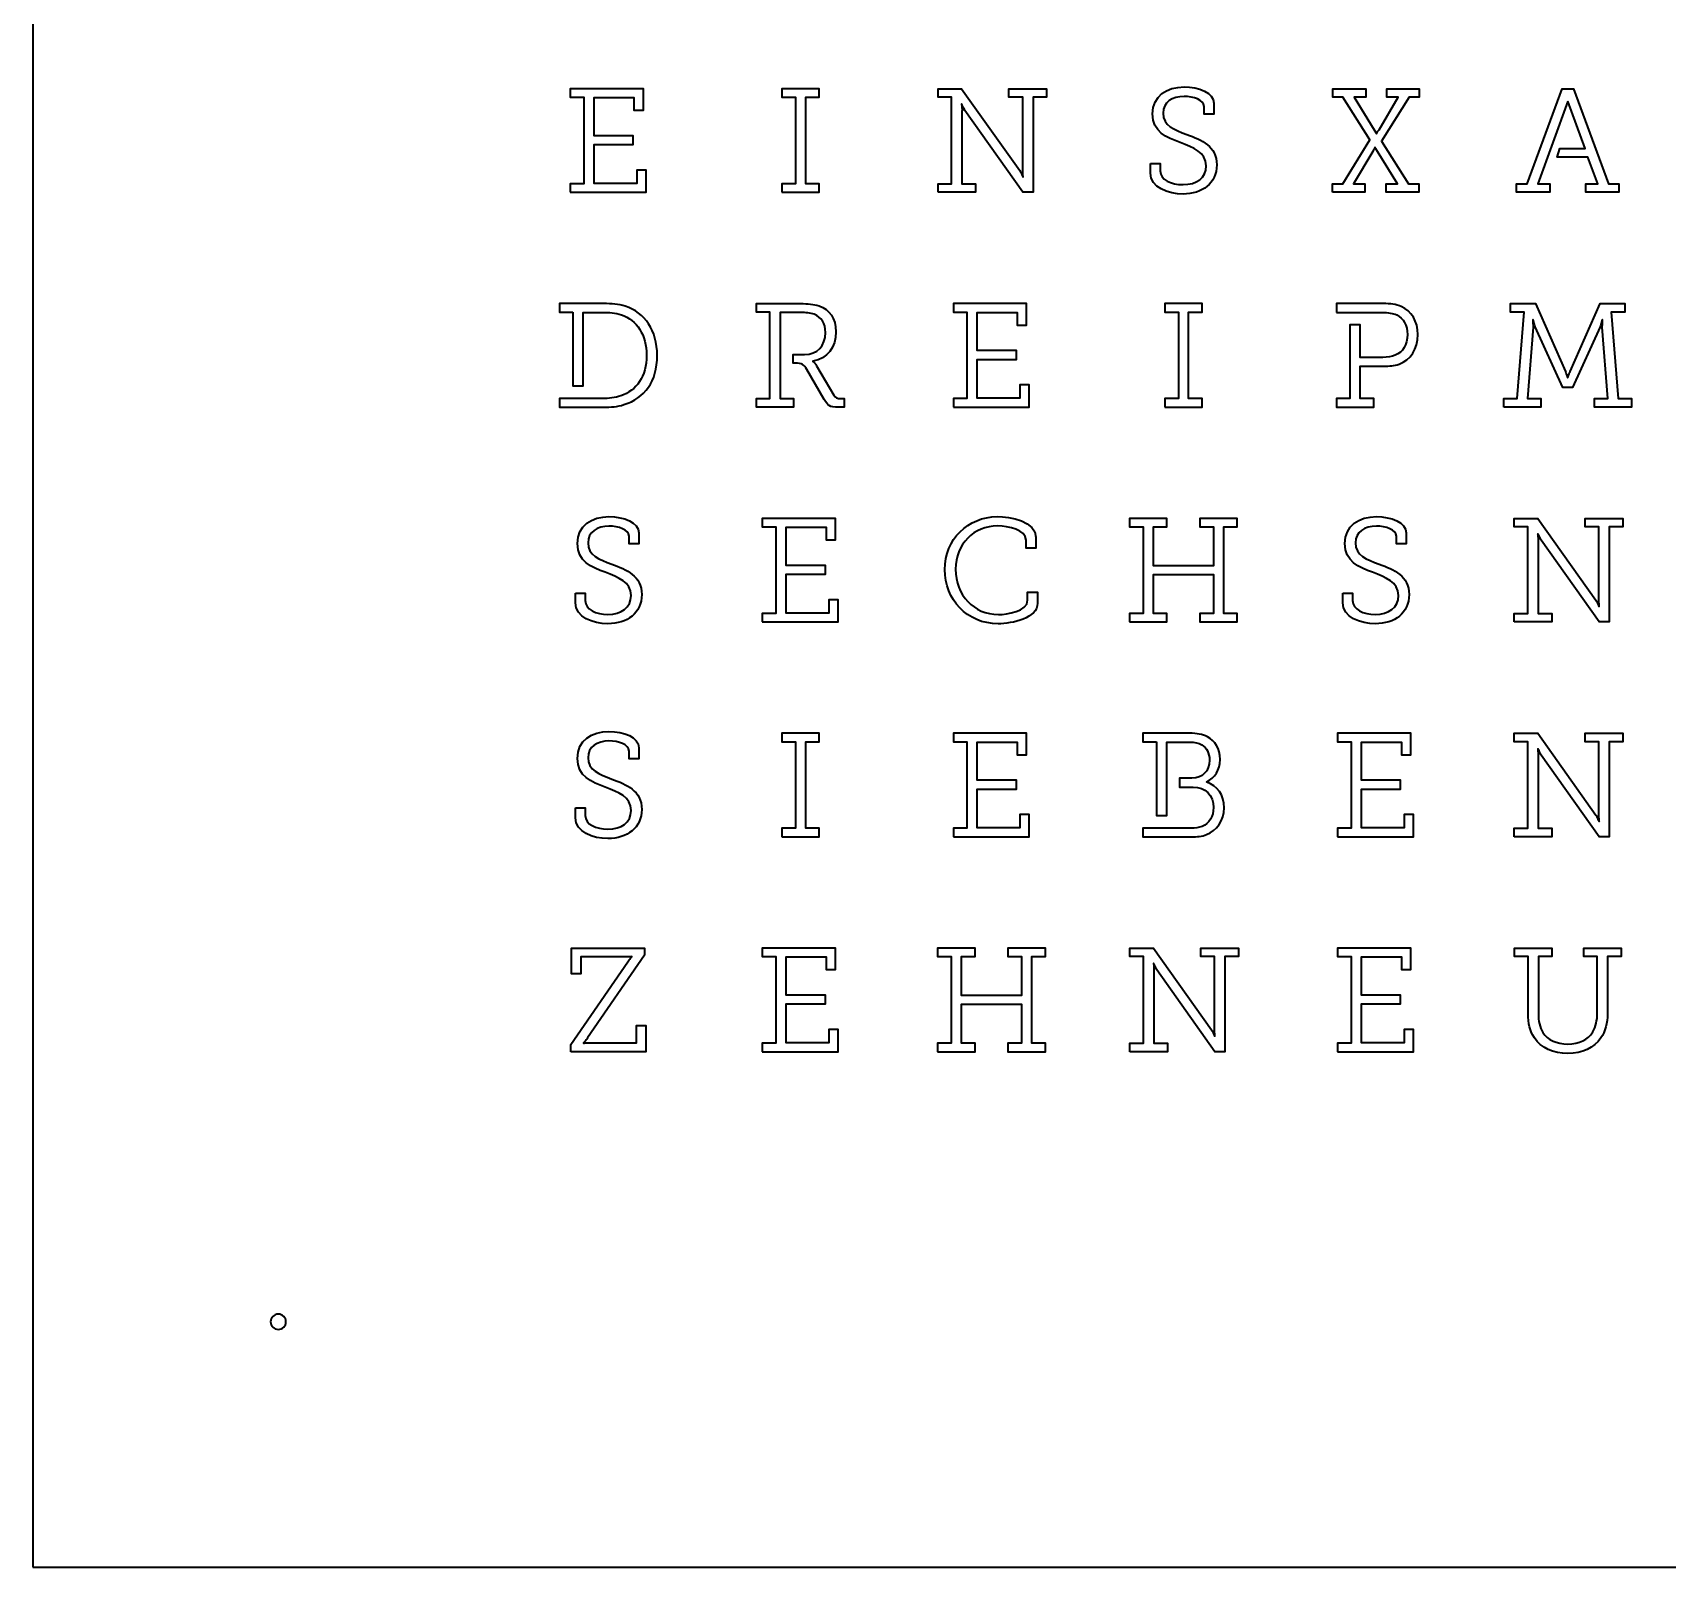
# Model space of a CAD drawing. Header units: inches. Extents: x 0 to 500, y 0 to 500.
# Drawn here: x 0 to 266.2, y 0 to 250 of the extents above; entities that cross this region are included whole.
import ezdxf

# ---------------------------------------------------------------- set-up
doc = ezdxf.new("R2010")
doc.units = ezdxf.units.IN
doc.header["$MEASUREMENT"] = 0
doc.layers.add('Layer 1', color=7, linetype='Continuous')

msp = doc.modelspace()

# ---------------------------------------------------------------- linework, layer by layer
at = {"layer": 'Layer 1', "color": 250, "lineweight": 35}
for points in [[(0, 0), (500, 0), (500, 500), (0, 500), (0, 0)], [(87.53, 224), (99.89, 224), (99.89, 227.62), (98.38, 227.62), (98.38, 225.44), (91.42, 225.44), (91.42, 231.78), (97.81, 231.78), (97.81, 233.22), (91.42, 233.22), (91.42, 239.43), (97.92, 239.43), (97.92, 237.37), (99.46, 237.37), (99.46, 240.87), (87.53, 240.87), (87.53, 239.48), (89.74, 239.48), (89.74, 225.39), (87.53, 225.39), (87.53, 224)], [(122.01, 224), (128.11, 224), (128.11, 225.39), (125.89, 225.39), (125.89, 239.48), (128.11, 239.48), (128.11, 240.87), (122.01, 240.87), (122.01, 239.48), (124.22, 239.48), (124.22, 225.39), (122.01, 225.39), (122.01, 224)], [(250.02, 238.84), (245.13, 225.39), (247.07, 225.39), (247.07, 224), (241.67, 224), (241.67, 225.39), (243.4, 225.39), (249.08, 240.87), (250.93, 240.87), (256.62, 225.39), (258.34, 225.39), (258.34, 224), (252.95, 224), (252.95, 225.39), (254.89, 225.39), (253.28, 229.73), (248.27, 229.73), (248.73, 231.15), (252.83, 231.15), (250.02, 238.84)], [(149.94, 189), (162.29, 189), (162.29, 192.62), (160.78, 192.62), (160.78, 190.44), (153.82, 190.44), (153.82, 196.78), (160.21, 196.78), (160.21, 198.22), (153.82, 198.22), (153.82, 204.43), (160.33, 204.43), (160.33, 202.37), (161.86, 202.37), (161.86, 205.87), (149.94, 205.87), (149.94, 204.48), (152.15, 204.48), (152.15, 190.39), (149.94, 190.39), (149.94, 189)], [(184.37, 189), (190.47, 189), (190.47, 190.39), (188.26, 190.39), (188.26, 204.48), (190.47, 204.48), (190.47, 205.87), (184.37, 205.87), (184.37, 204.48), (186.58, 204.48), (186.58, 190.39), (184.37, 190.39), (184.37, 189)], [(118.82, 154), (131.18, 154), (131.18, 157.62), (129.67, 157.62), (129.67, 155.44), (122.71, 155.44), (122.71, 161.78), (129.1, 161.78), (129.1, 163.22), (122.71, 163.22), (122.71, 169.43), (129.21, 169.43), (129.21, 167.37), (130.75, 167.37), (130.75, 170.87), (118.82, 170.87), (118.82, 169.48), (121.03, 169.48), (121.03, 155.39), (118.82, 155.39), (118.82, 154)], [(178.63, 154), (184.73, 154), (184.73, 155.39), (182.52, 155.39), (182.52, 161.73), (192.29, 161.73), (192.29, 155.39), (190.08, 155.39), (190.08, 154), (196.18, 154), (196.18, 155.39), (193.97, 155.39), (193.97, 169.48), (196.18, 169.48), (196.18, 170.87), (190.08, 170.87), (190.08, 169.48), (192.29, 169.48), (192.29, 163.17), (182.52, 163.17), (182.52, 169.48), (184.73, 169.48), (184.73, 170.87), (178.63, 170.87), (178.63, 169.48), (180.84, 169.48), (180.84, 155.39), (178.63, 155.39), (178.63, 154)], [(122.01, 119), (128.11, 119), (128.11, 120.39), (125.89, 120.39), (125.89, 134.48), (128.11, 134.48), (128.11, 135.87), (122.01, 135.87), (122.01, 134.48), (124.22, 134.48), (124.22, 120.39), (122.01, 120.39), (122.01, 119)], [(149.94, 119), (162.29, 119), (162.29, 122.62), (160.78, 122.62), (160.78, 120.44), (153.82, 120.44), (153.82, 126.78), (160.21, 126.78), (160.21, 128.22), (153.82, 128.22), (153.82, 134.43), (160.33, 134.43), (160.33, 132.37), (161.86, 132.37), (161.86, 135.87), (149.94, 135.87), (149.94, 134.48), (152.15, 134.48), (152.15, 120.39), (149.94, 120.39), (149.94, 119)], [(212.51, 119), (224.87, 119), (224.87, 122.62), (223.36, 122.62), (223.36, 120.44), (216.39, 120.44), (216.39, 126.78), (222.78, 126.78), (222.78, 128.22), (216.39, 128.22), (216.39, 134.43), (222.9, 134.43), (222.9, 132.37), (224.44, 132.37), (224.44, 135.87), (212.51, 135.87), (212.51, 134.48), (214.72, 134.48), (214.72, 120.39), (212.51, 120.39), (212.51, 119)], [(118.82, 84), (131.18, 84), (131.18, 87.62), (129.67, 87.62), (129.67, 85.44), (122.71, 85.44), (122.71, 91.78), (129.1, 91.78), (129.1, 93.22), (122.71, 93.22), (122.71, 99.43), (129.21, 99.43), (129.21, 97.37), (130.75, 97.37), (130.75, 100.87), (118.82, 100.87), (118.82, 99.48), (121.03, 99.48), (121.03, 85.39), (118.82, 85.39), (118.82, 84)], [(147.38, 84), (153.48, 84), (153.48, 85.39), (151.27, 85.39), (151.27, 91.73), (161.04, 91.73), (161.04, 85.39), (158.83, 85.39), (158.83, 84), (164.93, 84), (164.93, 85.39), (162.72, 85.39), (162.72, 99.48), (164.93, 99.48), (164.93, 100.87), (158.83, 100.87), (158.83, 99.48), (161.04, 99.48), (161.04, 93.17), (151.27, 93.17), (151.27, 99.48), (153.48, 99.48), (153.48, 100.87), (147.38, 100.87), (147.38, 99.48), (149.59, 99.48), (149.59, 85.39), (147.38, 85.39), (147.38, 84)], [(212.51, 84), (224.87, 84), (224.87, 87.62), (223.36, 87.62), (223.36, 85.44), (216.39, 85.44), (216.39, 91.78), (222.78, 91.78), (222.78, 93.22), (216.39, 93.22), (216.39, 99.43), (222.9, 99.43), (222.9, 97.37), (224.44, 97.37), (224.44, 100.87), (212.51, 100.87), (212.51, 99.48), (214.72, 99.48), (214.72, 85.39), (212.51, 85.39), (212.51, 84)]]:
    msp.add_lwpolyline(points, dxfattribs=at)
for points, knots in [([(147.45, 224), (147.45, 224), (153.57, 224), (153.57, 224), (153.57, 224), (153.57, 225.39), (153.57, 225.39), (153.57, 225.39), (151.34, 225.39), (151.34, 225.39), (151.34, 225.39), (151.34, 237.2), (151.34, 237.2), (151.37, 237.42), (151.34, 237.68), (151.32, 237.95), (151.32, 237.95), (151.27, 238.35), (151.27, 238.35), (151.27, 238.35), (151.32, 238.35), (151.32, 238.35), (151.37, 238.23), (151.42, 238.11), (151.49, 237.99), (151.58, 237.77), (151.7, 237.51), (151.82, 237.32), (151.82, 237.32), (161.28, 224), (161.28, 224), (161.28, 224), (162.91, 224), (162.91, 224), (162.91, 224), (162.91, 239.48), (162.91, 239.48), (162.91, 239.48), (165.12, 239.48), (165.12, 239.48), (165.12, 239.48), (165.12, 240.87), (165.12, 240.87), (165.12, 240.87), (158.99, 240.87), (158.99, 240.87), (158.99, 240.87), (158.99, 239.48), (158.99, 239.48), (158.99, 239.48), (161.23, 239.48), (161.23, 239.48), (161.23, 239.48), (161.23, 227.7), (161.23, 227.7), (161.23, 227.48), (161.23, 227.19), (161.25, 226.93), (161.25, 226.93), (161.3, 226.52), (161.3, 226.52), (161.3, 226.52), (161.25, 226.52), (161.25, 226.52), (161.2, 226.64), (161.15, 226.78), (161.08, 226.9), (160.96, 227.17), (160.87, 227.38), (160.75, 227.55), (160.75, 227.55), (151.29, 240.87), (151.29, 240.87), (151.29, 240.87), (147.45, 240.87), (147.45, 240.87), (147.45, 240.87), (147.45, 239.48), (147.45, 239.48), (147.45, 239.48), (149.66, 239.48), (149.66, 239.48), (149.66, 239.48), (149.66, 225.39), (149.66, 225.39), (149.66, 225.39), (147.45, 225.39), (147.45, 225.39), (147.45, 225.39), (147.45, 224), (147.45, 224)], [0, 0, 0, 0, 1, 1, 1, 2, 2, 2, 3, 3, 3, 4, 4, 4, 5, 5, 5, 6, 6, 6, 7, 7, 7, 8, 8, 8, 9, 9, 9, 10, 10, 10, 11, 11, 11, 12, 12, 12, 13, 13, 13, 14, 14, 14, 15, 15, 15, 16, 16, 16, 17, 17, 17, 18, 18, 18, 19, 19, 19, 20, 20, 20, 21, 21, 21, 22, 22, 22, 23, 23, 23, 24, 24, 24, 25, 25, 25, 26, 26, 26, 27, 27, 27, 28, 28, 28, 29, 29, 29, 30, 30, 30, 30]), ([(182.03, 228.7), (182.03, 228.7), (182.03, 227.1), (182.03, 227.1), (182.03, 224.79), (184.94, 223.71), (187.34, 223.71), (190.48, 223.71), (192.83, 225.49), (192.83, 228.46), (192.83, 231.53), (190.38, 232.52), (187.96, 233.41), (185.92, 234.17), (184.1, 234.87), (184.1, 236.89), (184.1, 238.69), (185.58, 239.62), (187.51, 239.62), (189.02, 239.62), (190.77, 239.05), (190.77, 237.97), (190.77, 237.97), (190.77, 236.72), (190.77, 236.72), (190.77, 236.72), (192.37, 236.72), (192.37, 236.72), (192.37, 236.72), (192.37, 238.52), (192.37, 238.52), (192.37, 240.25), (189.91, 241.16), (187.51, 241.16), (184.75, 241.16), (182.37, 239.72), (182.37, 236.77), (182.37, 233.82), (184.67, 232.93), (186.88, 232.09), (189.07, 231.25), (191.11, 230.53), (191.11, 228.29), (191.11, 226.33), (189.55, 225.25), (187.34, 225.25), (185.39, 225.25), (183.64, 226.04), (183.64, 227.48), (183.64, 227.48), (183.64, 228.7), (183.64, 228.7), (183.64, 228.7), (182.03, 228.7), (182.03, 228.7)], [0, 0, 0, 0, 1, 1, 1, 2, 2, 2, 3, 3, 3, 4, 4, 4, 5, 5, 5, 6, 6, 6, 7, 7, 7, 8, 8, 8, 9, 9, 9, 10, 10, 10, 11, 11, 11, 12, 12, 12, 13, 13, 13, 14, 14, 14, 15, 15, 15, 16, 16, 16, 17, 17, 17, 18, 18, 18, 18]), ([(211.68, 224), (211.68, 224), (216.96, 224), (216.96, 224), (216.96, 224), (216.96, 225.39), (216.96, 225.39), (216.96, 225.39), (215.08, 225.39), (215.08, 225.39), (215.08, 225.39), (218.23, 230.65), (218.23, 230.65), (218.34, 230.82), (218.42, 230.98), (218.49, 231.1), (218.49, 231.1), (218.59, 231.3), (218.59, 231.3), (218.59, 231.3), (218.64, 231.3), (218.64, 231.3), (218.64, 231.3), (218.73, 231.1), (218.73, 231.1), (218.73, 231.1), (219.02, 230.65), (219.02, 230.65), (219.02, 230.65), (222.26, 225.39), (222.26, 225.39), (222.26, 225.39), (220.41, 225.39), (220.41, 225.39), (220.41, 225.39), (220.41, 224), (220.41, 224), (220.41, 224), (225.76, 224), (225.76, 224), (225.76, 224), (225.76, 225.39), (225.76, 225.39), (225.76, 225.39), (224.08, 225.39), (224.08, 225.39), (224.08, 225.39), (219.69, 232.33), (219.69, 232.33), (219.69, 232.33), (224.15, 239.48), (224.15, 239.48), (224.15, 239.48), (225.81, 239.48), (225.81, 239.48), (225.81, 239.48), (225.81, 240.87), (225.81, 240.87), (225.81, 240.87), (220.56, 240.87), (220.56, 240.87), (220.56, 240.87), (220.56, 239.48), (220.56, 239.48), (220.56, 239.48), (222.4, 239.48), (222.4, 239.48), (222.4, 239.48), (219.26, 234.2), (219.26, 234.2), (219, 233.84), (218.9, 233.55), (218.9, 233.57), (218.9, 233.57), (218.85, 233.57), (218.85, 233.57), (218.85, 233.57), (218.75, 233.75), (218.75, 233.75), (218.75, 233.75), (218.47, 234.2), (218.47, 234.2), (218.47, 234.2), (215.2, 239.48), (215.2, 239.48), (215.2, 239.48), (217.12, 239.48), (217.12, 239.48), (217.12, 239.48), (217.12, 240.87), (217.12, 240.87), (217.12, 240.87), (211.75, 240.87), (211.75, 240.87), (211.75, 240.87), (211.75, 239.48), (211.75, 239.48), (211.75, 239.48), (213.38, 239.48), (213.38, 239.48), (213.38, 239.48), (217.74, 232.52), (217.74, 232.52), (217.74, 232.52), (213.36, 225.39), (213.36, 225.39), (213.36, 225.39), (211.68, 225.39), (211.68, 225.39), (211.68, 225.39), (211.68, 224), (211.68, 224)], [0, 0, 0, 0, 1, 1, 1, 2, 2, 2, 3, 3, 3, 4, 4, 4, 5, 5, 5, 6, 6, 6, 7, 7, 7, 8, 8, 8, 9, 9, 9, 10, 10, 10, 11, 11, 11, 12, 12, 12, 13, 13, 13, 14, 14, 14, 15, 15, 15, 16, 16, 16, 17, 17, 17, 18, 18, 18, 19, 19, 19, 20, 20, 20, 21, 21, 21, 22, 22, 22, 23, 23, 23, 24, 24, 24, 25, 25, 25, 26, 26, 26, 27, 27, 27, 28, 28, 28, 29, 29, 29, 30, 30, 30, 31, 31, 31, 32, 32, 32, 33, 33, 33, 34, 34, 34, 35, 35, 35, 36, 36, 36, 37, 37, 37, 37]), ([(87.99, 204.48), (87.99, 204.48), (85.78, 204.48), (85.78, 204.48), (85.78, 204.48), (85.78, 205.87), (85.78, 205.87), (85.78, 205.87), (92.91, 205.87), (92.91, 205.87), (94.35, 205.87), (95.38, 205.79), (96.51, 205.44), (99.7, 204.4), (101.71, 201.5), (101.71, 197.42), (101.71, 193.22), (99.68, 190.44), (96.29, 189.41), (95.24, 189.05), (94.16, 189), (92.91, 189), (92.91, 189), (85.78, 189), (85.78, 189), (85.78, 189), (85.78, 190.39), (85.78, 190.39), (85.78, 190.39), (92.77, 190.39), (92.77, 190.39), (93.89, 190.39), (94.83, 190.54), (95.76, 190.85), (98.36, 191.69), (99.97, 193.99), (99.97, 197.42), (99.97, 200.8), (98.4, 203.15), (95.88, 204.04), (94.9, 204.4), (93.94, 204.43), (92.77, 204.43), (92.77, 204.43), (89.67, 204.43), (89.67, 204.43), (89.67, 204.43), (89.67, 192.48), (89.67, 192.48), (89.67, 192.48), (87.99, 192.48), (87.99, 192.48), (87.99, 192.48), (87.99, 204.48), (87.99, 204.48)], [0, 0, 0, 0, 1, 1, 1, 2, 2, 2, 3, 3, 3, 4, 4, 4, 5, 5, 5, 6, 6, 6, 7, 7, 7, 8, 8, 8, 9, 9, 9, 10, 10, 10, 11, 11, 11, 12, 12, 12, 13, 13, 13, 14, 14, 14, 15, 15, 15, 16, 16, 16, 17, 17, 17, 18, 18, 18, 18]), ([(124.18, 196.15), (125.26, 196.15), (125.64, 195.93), (126.07, 195.12), (126.07, 195.12), (128.9, 190.27), (128.9, 190.27), (129.5, 189.22), (129.76, 189), (131.23, 189), (131.23, 189), (132.14, 189), (132.14, 189), (132.14, 189), (132.14, 190.39), (132.14, 190.39), (132.14, 190.39), (131.66, 190.39), (131.66, 190.39), (131.01, 190.39), (130.72, 190.47), (130.46, 190.94), (130.46, 190.94), (127.65, 195.74), (127.65, 195.74), (127.53, 196.01), (127.39, 196.15), (127.27, 196.27), (127.27, 196.27), (127.08, 196.44), (127.08, 196.44), (127.08, 196.44), (127.08, 196.49), (127.08, 196.49), (129.38, 196.89), (130.82, 198.74), (130.82, 201.26), (130.82, 203.49), (129.74, 204.89), (128.08, 205.48), (127.15, 205.79), (126.24, 205.87), (125.08, 205.87), (125.08, 205.87), (117.86, 205.87), (117.86, 205.87), (117.86, 205.87), (117.86, 204.48), (117.86, 204.48), (117.86, 204.48), (120.07, 204.48), (120.07, 204.48), (120.07, 204.48), (120.07, 190.39), (120.07, 190.39), (120.07, 190.39), (117.86, 190.39), (117.86, 190.39), (117.86, 190.39), (117.86, 189), (117.86, 189), (117.86, 189), (123.93, 189), (123.93, 189), (123.93, 189), (123.93, 190.39), (123.93, 190.39), (123.93, 190.39), (121.75, 190.39), (121.75, 190.39), (121.75, 190.39), (121.75, 204.43), (121.75, 204.43), (121.75, 204.43), (125.04, 204.43), (125.04, 204.43), (125.9, 204.43), (126.69, 204.33), (127.27, 204.12), (128.45, 203.66), (129.11, 202.68), (129.11, 201.14), (129.11, 198.96), (127.75, 197.59), (125.71, 197.59), (125.71, 197.59), (123.83, 197.59), (123.83, 197.59), (123.83, 197.59), (123.83, 196.15), (123.83, 196.15), (123.83, 196.15), (124.18, 196.15), (124.18, 196.15)], [0, 0, 0, 0, 1, 1, 1, 2, 2, 2, 3, 3, 3, 4, 4, 4, 5, 5, 5, 6, 6, 6, 7, 7, 7, 8, 8, 8, 9, 9, 9, 10, 10, 10, 11, 11, 11, 12, 12, 12, 13, 13, 13, 14, 14, 14, 15, 15, 15, 16, 16, 16, 17, 17, 17, 18, 18, 18, 19, 19, 19, 20, 20, 20, 21, 21, 21, 22, 22, 22, 23, 23, 23, 24, 24, 24, 25, 25, 25, 26, 26, 26, 27, 27, 27, 28, 28, 28, 29, 29, 29, 30, 30, 30, 31, 31, 31, 31]), ([(212.32, 204.43), (212.32, 204.43), (212.32, 205.87), (212.32, 205.87), (212.32, 205.87), (220, 205.87), (220, 205.87), (221.04, 205.87), (222.09, 205.77), (222.88, 205.39), (224.54, 204.65), (225.59, 202.99), (225.59, 200.81), (225.59, 198.48), (224.42, 196.68), (222.52, 196.01), (221.73, 195.74), (220.96, 195.67), (220.03, 195.67), (220.03, 195.67), (216.21, 195.67), (216.21, 195.67), (216.21, 195.67), (216.21, 190.39), (216.21, 190.39), (216.21, 190.39), (218.42, 190.39), (218.42, 190.39), (218.42, 190.39), (218.42, 189), (218.42, 189), (218.42, 189), (212.32, 189), (212.32, 189), (212.32, 189), (212.32, 190.39), (212.32, 190.39), (212.32, 190.39), (214.53, 190.39), (214.53, 190.39), (214.53, 190.39), (214.53, 202.43), (214.53, 202.43), (214.53, 202.43), (216.21, 202.43), (216.21, 202.43), (216.21, 202.43), (216.21, 197.11), (216.21, 197.11), (216.21, 197.11), (219.86, 197.11), (219.86, 197.11), (220.67, 197.11), (221.34, 197.23), (221.9, 197.45), (223.15, 197.95), (223.89, 199.15), (223.89, 200.81), (223.89, 202.35), (223.27, 203.45), (222.14, 204.03), (221.52, 204.29), (220.74, 204.43), (219.86, 204.43), (219.86, 204.43), (216.21, 204.43), (216.21, 204.43), (216.21, 204.43), (212.32, 204.43), (212.32, 204.43)], [0, 0, 0, 0, 1, 1, 1, 2, 2, 2, 3, 3, 3, 4, 4, 4, 5, 5, 5, 6, 6, 6, 7, 7, 7, 8, 8, 8, 9, 9, 9, 10, 10, 10, 11, 11, 11, 12, 12, 12, 13, 13, 13, 14, 14, 14, 15, 15, 15, 16, 16, 16, 17, 17, 17, 18, 18, 18, 19, 19, 19, 20, 20, 20, 21, 21, 21, 22, 22, 22, 23, 23, 23, 23]), ([(239.57, 189), (239.57, 189), (245.59, 189), (245.59, 189), (245.59, 189), (245.59, 190.39), (245.59, 190.39), (245.59, 190.39), (243.43, 190.39), (243.43, 190.39), (243.43, 190.39), (244.34, 202.03), (244.34, 202.03), (244.37, 202.25), (244.34, 202.54), (244.32, 202.8), (244.29, 202.95), (244.29, 203.09), (244.29, 203.23), (244.29, 203.23), (244.37, 203.23), (244.37, 203.23), (244.39, 203.11), (244.41, 202.97), (244.46, 202.82), (244.54, 202.56), (244.63, 202.32), (244.71, 202.1), (244.71, 202.1), (249.22, 192.21), (249.22, 192.21), (249.22, 192.21), (250.78, 192.21), (250.78, 192.21), (250.78, 192.21), (255.26, 202.1), (255.26, 202.1), (255.36, 202.32), (255.43, 202.56), (255.5, 202.82), (255.5, 202.82), (255.63, 203.23), (255.63, 203.23), (255.63, 203.23), (255.67, 203.23), (255.67, 203.23), (255.67, 203.09), (255.67, 202.95), (255.65, 202.8), (255.63, 202.54), (255.63, 202.25), (255.63, 202.03), (255.63, 202.03), (256.54, 190.39), (256.54, 190.39), (256.54, 190.39), (254.37, 190.39), (254.37, 190.39), (254.37, 190.39), (254.37, 189), (254.37, 189), (254.37, 189), (260.4, 189), (260.4, 189), (260.4, 189), (260.4, 190.39), (260.4, 190.39), (260.4, 190.39), (258.19, 190.39), (258.19, 190.39), (258.19, 190.39), (257.09, 204.48), (257.09, 204.48), (257.09, 204.48), (259.3, 204.48), (259.3, 204.48), (259.3, 204.48), (259.3, 205.87), (259.3, 205.87), (259.3, 205.87), (255.26, 205.87), (255.26, 205.87), (255.26, 205.87), (250.37, 194.83), (250.37, 194.83), (250.25, 194.57), (250.17, 194.3), (250.1, 194.14), (250.05, 194.04), (250.03, 193.94), (250.01, 193.85), (250.01, 193.85), (249.96, 193.85), (249.96, 193.85), (249.96, 193.85), (249.87, 194.14), (249.87, 194.14), (249.79, 194.3), (249.74, 194.57), (249.62, 194.83), (249.62, 194.83), (244.73, 205.87), (244.73, 205.87), (244.73, 205.87), (240.67, 205.87), (240.67, 205.87), (240.67, 205.87), (240.67, 204.48), (240.67, 204.48), (240.67, 204.48), (242.9, 204.48), (242.9, 204.48), (242.9, 204.48), (241.77, 190.39), (241.77, 190.39), (241.77, 190.39), (239.57, 190.39), (239.57, 190.39), (239.57, 190.39), (239.57, 189), (239.57, 189)], [0, 0, 0, 0, 1, 1, 1, 2, 2, 2, 3, 3, 3, 4, 4, 4, 5, 5, 5, 6, 6, 6, 7, 7, 7, 8, 8, 8, 9, 9, 9, 10, 10, 10, 11, 11, 11, 12, 12, 12, 13, 13, 13, 14, 14, 14, 15, 15, 15, 16, 16, 16, 17, 17, 17, 18, 18, 18, 19, 19, 19, 20, 20, 20, 21, 21, 21, 22, 22, 22, 23, 23, 23, 24, 24, 24, 25, 25, 25, 26, 26, 26, 27, 27, 27, 28, 28, 28, 29, 29, 29, 30, 30, 30, 31, 31, 31, 32, 32, 32, 33, 33, 33, 34, 34, 34, 35, 35, 35, 36, 36, 36, 37, 37, 37, 38, 38, 38, 39, 39, 39, 40, 40, 40, 40]), ([(88.38, 158.7), (88.38, 158.7), (88.38, 157.1), (88.38, 157.1), (88.38, 154.79), (91.28, 153.71), (93.68, 153.71), (96.82, 153.71), (99.18, 155.49), (99.18, 158.46), (99.18, 161.53), (96.73, 162.52), (94.31, 163.41), (92.27, 164.17), (90.44, 164.87), (90.44, 166.89), (90.44, 168.69), (91.93, 169.62), (93.85, 169.62), (95.36, 169.62), (97.12, 169.05), (97.12, 167.97), (97.12, 167.97), (97.12, 166.72), (97.12, 166.72), (97.12, 166.72), (98.72, 166.72), (98.72, 166.72), (98.72, 166.72), (98.72, 168.52), (98.72, 168.52), (98.72, 170.25), (96.25, 171.16), (93.85, 171.16), (91.09, 171.16), (88.72, 169.72), (88.72, 166.77), (88.72, 163.82), (91.02, 162.93), (93.23, 162.09), (95.41, 161.25), (97.45, 160.53), (97.45, 158.29), (97.45, 156.33), (95.89, 155.24), (93.68, 155.24), (91.74, 155.24), (89.99, 156.04), (89.99, 157.48), (89.99, 157.48), (89.99, 158.7), (89.99, 158.7), (89.99, 158.7), (88.38, 158.7), (88.38, 158.7)], [0, 0, 0, 0, 1, 1, 1, 2, 2, 2, 3, 3, 3, 4, 4, 4, 5, 5, 5, 6, 6, 6, 7, 7, 7, 8, 8, 8, 9, 9, 9, 10, 10, 10, 11, 11, 11, 12, 12, 12, 13, 13, 13, 14, 14, 14, 15, 15, 15, 16, 16, 16, 17, 17, 17, 18, 18, 18, 18]), ([(148.55, 162.54), (148.55, 157.65), (152.18, 153.71), (157.22, 153.71), (159.54, 153.71), (163.65, 154.62), (163.65, 157.05), (163.65, 157.05), (163.65, 158.85), (163.65, 158.85), (163.65, 158.85), (162.04, 158.85), (162.04, 158.85), (162.04, 158.85), (162.04, 157.53), (162.04, 157.53), (162.04, 155.72), (158.63, 155.22), (157.27, 155.22), (153.26, 155.22), (150.31, 158.39), (150.31, 162.59), (150.31, 166.69), (153.26, 169.65), (157.17, 169.65), (158.9, 169.65), (161.78, 168.98), (161.78, 167.34), (161.78, 167.34), (161.78, 166), (161.78, 166), (161.78, 166), (163.39, 166), (163.39, 166), (163.39, 166), (163.39, 167.8), (163.39, 167.8), (163.39, 170.39), (159.14, 171.16), (157.1, 171.16), (152.3, 171.16), (148.55, 167.44), (148.55, 162.54)], [0, 0, 0, 0, 1, 1, 1, 2, 2, 2, 3, 3, 3, 4, 4, 4, 5, 5, 5, 6, 6, 6, 7, 7, 7, 8, 8, 8, 9, 9, 9, 10, 10, 10, 11, 11, 11, 12, 12, 12, 13, 13, 13, 14, 14, 14, 14]), ([(213.36, 158.7), (213.36, 158.7), (213.36, 157.1), (213.36, 157.1), (213.36, 154.79), (216.26, 153.71), (218.66, 153.71), (221.8, 153.71), (224.16, 155.49), (224.16, 158.46), (224.16, 161.53), (221.71, 162.52), (219.28, 163.41), (217.24, 164.17), (215.42, 164.87), (215.42, 166.89), (215.42, 168.69), (216.91, 169.62), (218.83, 169.62), (220.34, 169.62), (222.09, 169.05), (222.09, 167.97), (222.09, 167.97), (222.09, 166.72), (222.09, 166.72), (222.09, 166.72), (223.7, 166.72), (223.7, 166.72), (223.7, 166.72), (223.7, 168.52), (223.7, 168.52), (223.7, 170.25), (221.23, 171.16), (218.83, 171.16), (216.07, 171.16), (213.69, 169.72), (213.69, 166.77), (213.69, 163.82), (216, 162.93), (218.2, 162.09), (220.39, 161.25), (222.43, 160.53), (222.43, 158.29), (222.43, 156.33), (220.87, 155.24), (218.66, 155.24), (216.71, 155.24), (214.97, 156.04), (214.97, 157.48), (214.97, 157.48), (214.97, 158.7), (214.97, 158.7), (214.97, 158.7), (213.36, 158.7), (213.36, 158.7)], [0, 0, 0, 0, 1, 1, 1, 2, 2, 2, 3, 3, 3, 4, 4, 4, 5, 5, 5, 6, 6, 6, 7, 7, 7, 8, 8, 8, 9, 9, 9, 10, 10, 10, 11, 11, 11, 12, 12, 12, 13, 13, 13, 14, 14, 14, 15, 15, 15, 16, 16, 16, 17, 17, 17, 18, 18, 18, 18]), ([(241.29, 154), (241.29, 154), (247.41, 154), (247.41, 154), (247.41, 154), (247.41, 155.39), (247.41, 155.39), (247.41, 155.39), (245.17, 155.39), (245.17, 155.39), (245.17, 155.39), (245.17, 167.2), (245.17, 167.2), (245.2, 167.42), (245.17, 167.68), (245.15, 167.94), (245.15, 167.94), (245.1, 168.35), (245.1, 168.35), (245.1, 168.35), (245.15, 168.35), (245.15, 168.35), (245.2, 168.23), (245.25, 168.11), (245.32, 167.99), (245.42, 167.77), (245.54, 167.51), (245.66, 167.32), (245.66, 167.32), (255.11, 154), (255.11, 154), (255.11, 154), (256.74, 154), (256.74, 154), (256.74, 154), (256.74, 169.48), (256.74, 169.48), (256.74, 169.48), (258.95, 169.48), (258.95, 169.48), (258.95, 169.48), (258.95, 170.87), (258.95, 170.87), (258.95, 170.87), (252.83, 170.87), (252.83, 170.87), (252.83, 170.87), (252.83, 169.48), (252.83, 169.48), (252.83, 169.48), (255.06, 169.48), (255.06, 169.48), (255.06, 169.48), (255.06, 157.7), (255.06, 157.7), (255.06, 157.48), (255.06, 157.19), (255.09, 156.93), (255.09, 156.93), (255.13, 156.52), (255.13, 156.52), (255.13, 156.52), (255.09, 156.52), (255.09, 156.52), (255.04, 156.64), (254.99, 156.78), (254.92, 156.9), (254.8, 157.17), (254.7, 157.38), (254.58, 157.55), (254.58, 157.55), (245.13, 170.87), (245.13, 170.87), (245.13, 170.87), (241.29, 170.87), (241.29, 170.87), (241.29, 170.87), (241.29, 169.48), (241.29, 169.48), (241.29, 169.48), (243.5, 169.48), (243.5, 169.48), (243.5, 169.48), (243.5, 155.39), (243.5, 155.39), (243.5, 155.39), (241.29, 155.39), (241.29, 155.39), (241.29, 155.39), (241.29, 154), (241.29, 154)], [0, 0, 0, 0, 1, 1, 1, 2, 2, 2, 3, 3, 3, 4, 4, 4, 5, 5, 5, 6, 6, 6, 7, 7, 7, 8, 8, 8, 9, 9, 9, 10, 10, 10, 11, 11, 11, 12, 12, 12, 13, 13, 13, 14, 14, 14, 15, 15, 15, 16, 16, 16, 17, 17, 17, 18, 18, 18, 19, 19, 19, 20, 20, 20, 21, 21, 21, 22, 22, 22, 23, 23, 23, 24, 24, 24, 25, 25, 25, 26, 26, 26, 27, 27, 27, 28, 28, 28, 29, 29, 29, 30, 30, 30, 30]), ([(88.38, 123.7), (88.38, 123.7), (88.38, 122.1), (88.38, 122.1), (88.38, 119.79), (91.28, 118.71), (93.68, 118.71), (96.82, 118.71), (99.18, 120.49), (99.18, 123.46), (99.18, 126.53), (96.73, 127.52), (94.31, 128.41), (92.27, 129.18), (90.44, 129.87), (90.44, 131.89), (90.44, 133.69), (91.93, 134.62), (93.85, 134.62), (95.36, 134.62), (97.12, 134.05), (97.12, 132.97), (97.12, 132.97), (97.12, 131.72), (97.12, 131.72), (97.12, 131.72), (98.72, 131.72), (98.72, 131.72), (98.72, 131.72), (98.72, 133.52), (98.72, 133.52), (98.72, 135.25), (96.25, 136.16), (93.85, 136.16), (91.09, 136.16), (88.72, 134.72), (88.72, 131.77), (88.72, 128.82), (91.02, 127.93), (93.23, 127.09), (95.41, 126.25), (97.45, 125.53), (97.45, 123.29), (97.45, 121.33), (95.89, 120.25), (93.68, 120.25), (91.74, 120.25), (89.99, 121.04), (89.99, 122.48), (89.99, 122.48), (89.99, 123.7), (89.99, 123.7), (89.99, 123.7), (88.38, 123.7), (88.38, 123.7)], [0, 0, 0, 0, 1, 1, 1, 2, 2, 2, 3, 3, 3, 4, 4, 4, 5, 5, 5, 6, 6, 6, 7, 7, 7, 8, 8, 8, 9, 9, 9, 10, 10, 10, 11, 11, 11, 12, 12, 12, 13, 13, 13, 14, 14, 14, 15, 15, 15, 16, 16, 16, 17, 17, 17, 18, 18, 18, 18]), ([(183.01, 134.48), (183.01, 134.48), (180.8, 134.48), (180.8, 134.48), (180.8, 134.48), (180.8, 135.87), (180.8, 135.87), (180.8, 135.87), (188.4, 135.87), (188.4, 135.87), (189.58, 135.87), (190.51, 135.7), (191.31, 135.29), (192.53, 134.71), (193.37, 133.34), (193.37, 131.6), (193.37, 129.87), (192.53, 128.6), (191.21, 127.95), (191.21, 127.95), (191.21, 127.9), (191.21, 127.9), (192.94, 127.4), (194.04, 125.77), (194.04, 123.75), (194.04, 121.64), (192.84, 120.01), (191.19, 119.36), (190.42, 119.07), (189.61, 119), (188.67, 119), (188.67, 119), (180.8, 119), (180.8, 119), (180.8, 119), (180.8, 120.39), (180.8, 120.39), (180.8, 120.39), (188.72, 120.39), (188.72, 120.39), (189.27, 120.39), (189.92, 120.49), (190.47, 120.7), (191.62, 121.18), (192.31, 122.33), (192.31, 123.77), (192.31, 125.81), (190.97, 127.11), (188.98, 127.11), (188.98, 127.11), (186.77, 127.11), (186.77, 127.11), (186.77, 127.11), (186.77, 128.55), (186.77, 128.55), (186.77, 128.55), (188.79, 128.55), (188.79, 128.55), (190.51, 128.55), (191.65, 129.7), (191.65, 131.5), (191.65, 132.63), (191.19, 133.52), (190.42, 133.99), (189.87, 134.3), (189.24, 134.42), (188.4, 134.42), (188.4, 134.42), (184.69, 134.42), (184.69, 134.42), (184.69, 134.42), (184.69, 122.48), (184.69, 122.48), (184.69, 122.48), (183.01, 122.48), (183.01, 122.48), (183.01, 122.48), (183.01, 134.48), (183.01, 134.48)], [0, 0, 0, 0, 1, 1, 1, 2, 2, 2, 3, 3, 3, 4, 4, 4, 5, 5, 5, 6, 6, 6, 7, 7, 7, 8, 8, 8, 9, 9, 9, 10, 10, 10, 11, 11, 11, 12, 12, 12, 13, 13, 13, 14, 14, 14, 15, 15, 15, 16, 16, 16, 17, 17, 17, 18, 18, 18, 19, 19, 19, 20, 20, 20, 21, 21, 21, 22, 22, 22, 23, 23, 23, 24, 24, 24, 25, 25, 25, 26, 26, 26, 26]), ([(241.29, 119), (241.29, 119), (247.41, 119), (247.41, 119), (247.41, 119), (247.41, 120.39), (247.41, 120.39), (247.41, 120.39), (245.17, 120.39), (245.17, 120.39), (245.17, 120.39), (245.17, 132.2), (245.17, 132.2), (245.2, 132.42), (245.17, 132.68), (245.15, 132.95), (245.15, 132.95), (245.1, 133.35), (245.1, 133.35), (245.1, 133.35), (245.15, 133.35), (245.15, 133.35), (245.2, 133.23), (245.25, 133.11), (245.32, 132.99), (245.42, 132.78), (245.54, 132.51), (245.66, 132.32), (245.66, 132.32), (255.11, 119), (255.11, 119), (255.11, 119), (256.74, 119), (256.74, 119), (256.74, 119), (256.74, 134.48), (256.74, 134.48), (256.74, 134.48), (258.95, 134.48), (258.95, 134.48), (258.95, 134.48), (258.95, 135.87), (258.95, 135.87), (258.95, 135.87), (252.83, 135.87), (252.83, 135.87), (252.83, 135.87), (252.83, 134.48), (252.83, 134.48), (252.83, 134.48), (255.06, 134.48), (255.06, 134.48), (255.06, 134.48), (255.06, 122.7), (255.06, 122.7), (255.06, 122.48), (255.06, 122.19), (255.09, 121.93), (255.09, 121.93), (255.13, 121.52), (255.13, 121.52), (255.13, 121.52), (255.09, 121.52), (255.09, 121.52), (255.04, 121.64), (254.99, 121.78), (254.92, 121.9), (254.8, 122.17), (254.7, 122.38), (254.58, 122.55), (254.58, 122.55), (245.13, 135.87), (245.13, 135.87), (245.13, 135.87), (241.29, 135.87), (241.29, 135.87), (241.29, 135.87), (241.29, 134.48), (241.29, 134.48), (241.29, 134.48), (243.5, 134.48), (243.5, 134.48), (243.5, 134.48), (243.5, 120.39), (243.5, 120.39), (243.5, 120.39), (241.29, 120.39), (241.29, 120.39), (241.29, 120.39), (241.29, 119), (241.29, 119)], [0, 0, 0, 0, 1, 1, 1, 2, 2, 2, 3, 3, 3, 4, 4, 4, 5, 5, 5, 6, 6, 6, 7, 7, 7, 8, 8, 8, 9, 9, 9, 10, 10, 10, 11, 11, 11, 12, 12, 12, 13, 13, 13, 14, 14, 14, 15, 15, 15, 16, 16, 16, 17, 17, 17, 18, 18, 18, 19, 19, 19, 20, 20, 20, 21, 21, 21, 22, 22, 22, 23, 23, 23, 24, 24, 24, 25, 25, 25, 26, 26, 26, 27, 27, 27, 28, 28, 28, 29, 29, 29, 30, 30, 30, 30]), ([(87.65, 84), (87.65, 84), (99.84, 84), (99.84, 84), (99.84, 84), (99.84, 88.25), (99.84, 88.25), (99.84, 88.25), (98.33, 88.25), (98.33, 88.25), (98.33, 88.25), (98.33, 85.44), (98.33, 85.44), (98.33, 85.44), (90.63, 85.44), (90.63, 85.44), (90.36, 85.44), (90.15, 85.44), (89.98, 85.42), (89.88, 85.39), (89.79, 85.39), (89.69, 85.39), (89.69, 85.39), (89.69, 85.44), (89.69, 85.44), (89.69, 85.44), (89.91, 85.65), (89.91, 85.65), (90.03, 85.83), (90.2, 85.97), (90.36, 86.23), (90.36, 86.23), (99.63, 99.7), (99.63, 99.7), (99.63, 99.7), (99.63, 100.87), (99.63, 100.87), (99.63, 100.87), (87.77, 100.87), (87.77, 100.87), (87.77, 100.87), (87.77, 96.69), (87.77, 96.69), (87.77, 96.69), (89.28, 96.69), (89.28, 96.69), (89.28, 96.69), (89.28, 99.43), (89.28, 99.43), (89.28, 99.43), (96.65, 99.43), (96.65, 99.43), (96.92, 99.43), (97.13, 99.43), (97.3, 99.46), (97.4, 99.48), (97.49, 99.48), (97.59, 99.48), (97.59, 99.48), (97.59, 99.43), (97.59, 99.43), (97.59, 99.43), (97.37, 99.21), (97.37, 99.21), (97.25, 99.05), (97.08, 98.91), (96.92, 98.64), (96.92, 98.64), (87.65, 85.17), (87.65, 85.17), (87.65, 85.17), (87.65, 84), (87.65, 84)], [0, 0, 0, 0, 1, 1, 1, 2, 2, 2, 3, 3, 3, 4, 4, 4, 5, 5, 5, 6, 6, 6, 7, 7, 7, 8, 8, 8, 9, 9, 9, 10, 10, 10, 11, 11, 11, 12, 12, 12, 13, 13, 13, 14, 14, 14, 15, 15, 15, 16, 16, 16, 17, 17, 17, 18, 18, 18, 19, 19, 19, 20, 20, 20, 21, 21, 21, 22, 22, 22, 23, 23, 23, 24, 24, 24, 24]), ([(178.7, 84), (178.7, 84), (184.82, 84), (184.82, 84), (184.82, 84), (184.82, 85.39), (184.82, 85.39), (184.82, 85.39), (182.59, 85.39), (182.59, 85.39), (182.59, 85.39), (182.59, 97.2), (182.59, 97.2), (182.62, 97.42), (182.59, 97.68), (182.57, 97.95), (182.57, 97.95), (182.52, 98.35), (182.52, 98.35), (182.52, 98.35), (182.57, 98.35), (182.57, 98.35), (182.62, 98.23), (182.67, 98.11), (182.74, 97.99), (182.83, 97.78), (182.95, 97.51), (183.07, 97.32), (183.07, 97.32), (192.53, 84), (192.53, 84), (192.53, 84), (194.16, 84), (194.16, 84), (194.16, 84), (194.16, 99.48), (194.16, 99.48), (194.16, 99.48), (196.37, 99.48), (196.37, 99.48), (196.37, 99.48), (196.37, 100.87), (196.37, 100.87), (196.37, 100.87), (190.24, 100.87), (190.24, 100.87), (190.24, 100.87), (190.24, 99.48), (190.24, 99.48), (190.24, 99.48), (192.48, 99.48), (192.48, 99.48), (192.48, 99.48), (192.48, 87.7), (192.48, 87.7), (192.48, 87.48), (192.48, 87.19), (192.5, 86.93), (192.5, 86.93), (192.55, 86.52), (192.55, 86.52), (192.55, 86.52), (192.5, 86.52), (192.5, 86.52), (192.45, 86.64), (192.41, 86.78), (192.33, 86.91), (192.21, 87.17), (192.12, 87.39), (192, 87.55), (192, 87.55), (182.54, 100.87), (182.54, 100.87), (182.54, 100.87), (178.7, 100.87), (178.7, 100.87), (178.7, 100.87), (178.7, 99.48), (178.7, 99.48), (178.7, 99.48), (180.91, 99.48), (180.91, 99.48), (180.91, 99.48), (180.91, 85.39), (180.91, 85.39), (180.91, 85.39), (178.7, 85.39), (178.7, 85.39), (178.7, 85.39), (178.7, 84), (178.7, 84)], [0, 0, 0, 0, 1, 1, 1, 2, 2, 2, 3, 3, 3, 4, 4, 4, 5, 5, 5, 6, 6, 6, 7, 7, 7, 8, 8, 8, 9, 9, 9, 10, 10, 10, 11, 11, 11, 12, 12, 12, 13, 13, 13, 14, 14, 14, 15, 15, 15, 16, 16, 16, 17, 17, 17, 18, 18, 18, 19, 19, 19, 20, 20, 20, 21, 21, 21, 22, 22, 22, 23, 23, 23, 24, 24, 24, 25, 25, 25, 26, 26, 26, 27, 27, 27, 28, 28, 28, 29, 29, 29, 30, 30, 30, 30]), ([(243.53, 90.22), (243.53, 88.61), (243.82, 87.31), (244.56, 86.26), (245.64, 84.62), (247.64, 83.71), (250.01, 83.71), (252.34, 83.71), (254.28, 84.6), (255.41, 86.23), (256.11, 87.26), (256.49, 88.66), (256.49, 90.22), (256.49, 90.22), (256.49, 99.48), (256.49, 99.48), (256.49, 99.48), (258.7, 99.48), (258.7, 99.48), (258.7, 99.48), (258.7, 100.87), (258.7, 100.87), (258.7, 100.87), (252.6, 100.87), (252.6, 100.87), (252.6, 100.87), (252.6, 99.48), (252.6, 99.48), (252.6, 99.48), (254.81, 99.48), (254.81, 99.48), (254.81, 99.48), (254.81, 90.29), (254.81, 90.29), (254.81, 89.09), (254.57, 88.06), (254.07, 87.21), (253.32, 85.95), (251.84, 85.25), (250.01, 85.25), (248.19, 85.25), (246.75, 85.92), (245.95, 87.14), (245.45, 87.94), (245.21, 89.02), (245.21, 90.24), (245.21, 90.24), (245.21, 99.48), (245.21, 99.48), (245.21, 99.48), (247.42, 99.48), (247.42, 99.48), (247.42, 99.48), (247.42, 100.87), (247.42, 100.87), (247.42, 100.87), (241.32, 100.87), (241.32, 100.87), (241.32, 100.87), (241.32, 99.48), (241.32, 99.48), (241.32, 99.48), (243.53, 99.48), (243.53, 99.48), (243.53, 99.48), (243.53, 90.22), (243.53, 90.22)], [0, 0, 0, 0, 1, 1, 1, 2, 2, 2, 3, 3, 3, 4, 4, 4, 5, 5, 5, 6, 6, 6, 7, 7, 7, 8, 8, 8, 9, 9, 9, 10, 10, 10, 11, 11, 11, 12, 12, 12, 13, 13, 13, 14, 14, 14, 15, 15, 15, 16, 16, 16, 17, 17, 17, 18, 18, 18, 19, 19, 19, 20, 20, 20, 21, 21, 21, 22, 22, 22, 22]), ([(41.25, 40), (41.25, 39.31), (40.69, 38.75), (40, 38.75), (39.31, 38.75), (38.75, 39.31), (38.75, 40), (38.75, 40.69), (39.31, 41.25), (40, 41.25), (40.69, 41.25), (41.25, 40.69), (41.25, 40)], [0, 0, 0, 0, 1, 1, 1, 2, 2, 2, 3, 3, 3, 4, 4, 4, 4])]:
    msp.add_open_spline(points, degree=3, knots=knots, dxfattribs=at)

doc.saveas('drawing.dxf')
